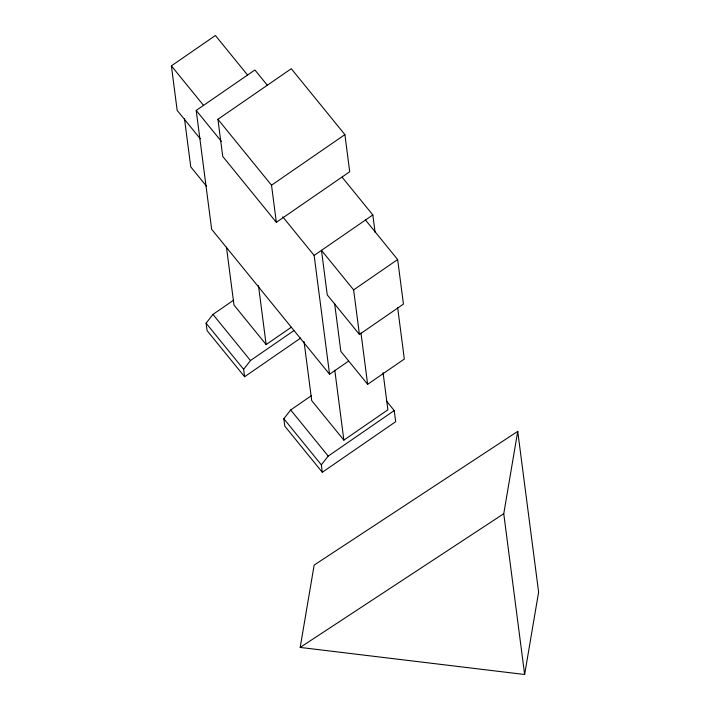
<?xml version="1.0" encoding="UTF-8"?>
<svg xmlns="http://www.w3.org/2000/svg" width="710" height="710" viewBox="0 0 710 710"><rect width="100%" height="100%" fill="white"/><g stroke="black" fill="none" stroke-linecap="round" stroke-linejoin="round"><path stroke-width="1.06" d="M300.179 647.431L314.157 565.071L517.732 431.361L538.615 592.14L524.637 674.5L300.179 647.431L503.754 513.721L517.732 431.361M300.756 338.013L244.595 376.735L207.071 330.611L206.104 323.183L212.964 314.415L233.767 300.064M244.595 376.735L243.628 369.306L250.479 360.538L293.904 330.603M386.595 401.168L394.236 410.558L395.683 421.696L322.313 472.283L284.79 426.151L283.831 418.731L290.683 409.954L311.486 395.612M322.313 472.283L321.346 464.855L328.206 456.086L394.236 410.558M200.247 138.769L177.172 110.405L171.385 65.853L215.405 35.5L247.568 75.038M348.53 361.159L329.564 374.232L211.642 229.268L196.209 110.44L254.908 69.979L267.466 85.422M217.917 119.298L291.286 68.719L344.891 134.616L349.711 171.749L276.341 222.328L222.745 156.431L217.917 119.298L271.522 185.195L276.341 222.328M271.522 185.195L344.891 134.616M329.564 374.232L314.131 255.414L372.83 214.944L342.122 177.198M226.463 247.178L233.989 305.06L266.143 344.598L291.304 327.257M397.653 259.541L403.44 304.102L359.42 334.445L353.633 289.884L397.653 259.541L365.49 220.002M334.596 303.321L340.836 351.37L367.638 384.323L404.327 359.029L397.653 307.696M304.049 341.634L311.708 400.609L343.871 440.147L387.891 409.794L383.063 372.661M171.385 65.853L203.548 105.382M353.633 289.884L321.47 250.355L327.257 294.907L359.42 334.445M196.209 110.44L221.334 141.326M282.731 216.807L314.131 255.414M206.566 186.304L190.759 166.868L184.511 118.818M212.964 314.415L250.479 360.538M290.683 409.954L328.206 456.086M206.104 323.183L243.628 369.306M283.831 418.731L321.346 464.855M503.754 513.721L524.637 674.5M372.83 214.944L375.093 232.383M360.973 332.99L367.638 384.323M334.792 370.247L343.871 440.147M258.484 285.624L266.143 344.598"/></g></svg>
